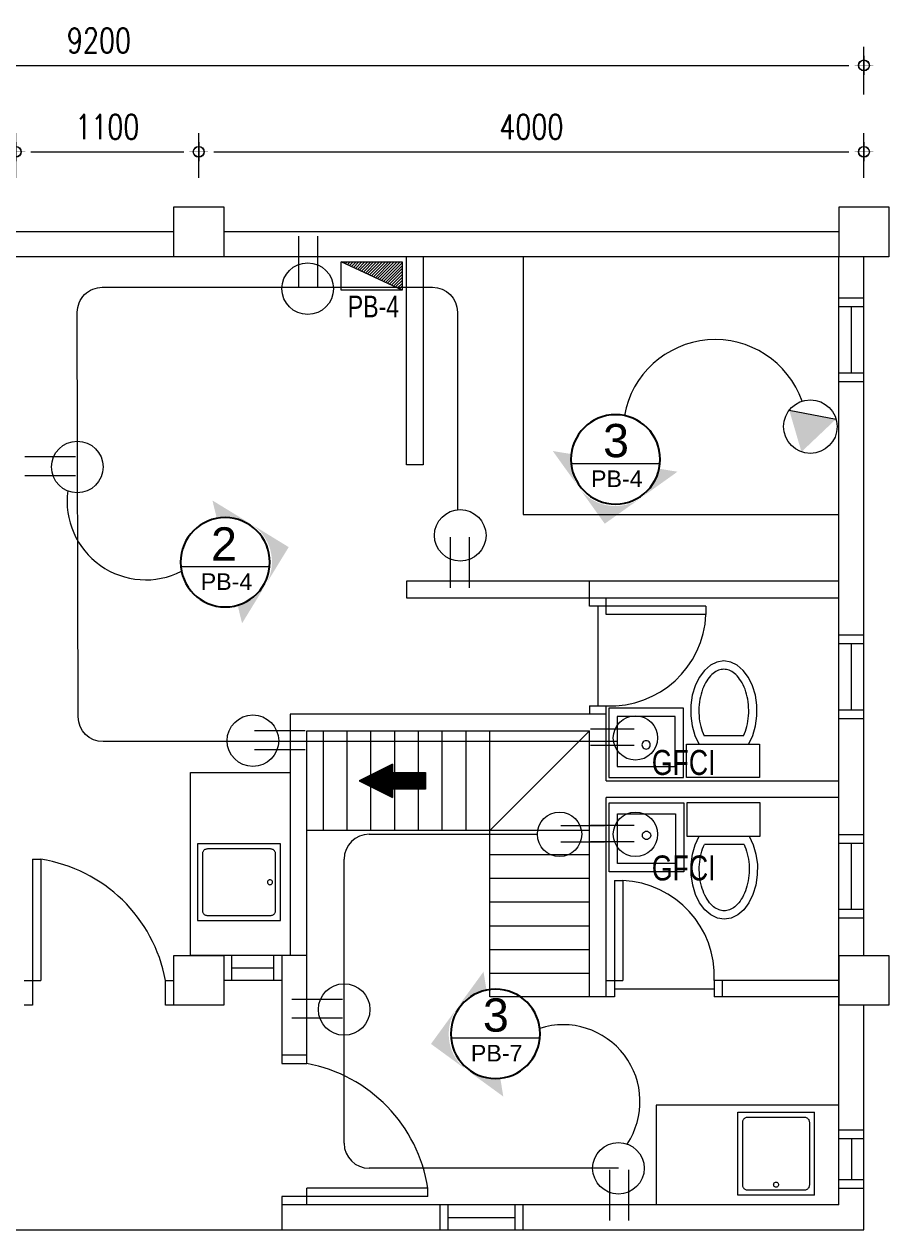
# Model space of a CAD drawing. Header units: millimetres. Extents: x 1634676 to 2610633, y -385676 to -37463.
# Drawn here: x 2144519 to 2149719, y -126575 to -119327 of the extents above; entities that cross this region are included whole.
import ezdxf

# ---------------------------------------------------------------- set-up
doc = ezdxf.new("R2010")
doc.units = ezdxf.units.MM
doc.header["$MEASUREMENT"] = 0
doc.linetypes.add('HIDDEN2', pattern=[0.1875, 0.125, -0.0625])
doc.layers.get('0').update_dxf_attribs({"lineweight": 15})
doc.layers.get('Defpoints').update_dxf_attribs({"color": 250})
for name, color, linetype, lineweight in [('.1', 1, 'Continuous', 9), ('.15', 7, 'Continuous', 15), ('.2', 2, 'Continuous', 20), ('ST-ANNOT_A', 74, 'Continuous', 20), ('ST-DIM_E', 250, 'Continuous', 13), ('ST-HATCH_E', 250, 'Continuous', 9)]:
    doc.layers.add(name, color=color, linetype=linetype, lineweight=lineweight)
for name, color, linetype in [('PDF4_Text', 7, 'Continuous'), ('TXT', 4, 'Continuous'), ('WI', 6, 'Continuous')]:
    doc.layers.add(name, color=color, linetype=linetype)
doc.styles.add('PDF Arial', font='arial.ttf')
doc.styles.add('ST_TEXT', font='romans.shx', dxfattribs={"width": 0.75})
doc.styles.add('TXT-2', font='GOTHIC.TTF', dxfattribs={"height": 2.5})
doc.dimstyles.new('ST_D75', dxfattribs={"dimscale": 75, "dimtxt": 2, "dimasz": 1.2, "dimexe": 1.5, "dimexo": 1, "dimgap": 1, "dimtad": 1, "dimdec": 0, "dimzin": 1, "dimdsep": 46, "dimtxsty": 'ST_TEXT', "dimblk": 'OpenIndicator', "dimcen": 1, "dimclrd": 256, "dimclre": 256, "dimclrt": 7, "dimadec": 0, "dimazin": 0, "dimtfac": 1, "dimtdec": 0, "dimtix": 1, "dimtmove": 2, "dimatfit": 3, "dimldrblk": 'OPEN90', "dimfxl": 0.075, "dimlwd": -1, "dimlwe": -1, "dimarcsym": 0})

# ---------------------------------------------------------------- blocks, each defined once
blk = doc.blocks.new('5675675757')
for points in [[(2045776.7, -47336.5), (2045776.7, -47036.5), (2045476.7, -47036.5), (2045476.7, -47336.5)], [(2049776.7, -47336.5), (2049776.7, -47036.5), (2049476.7, -47036.5), (2049476.7, -47336.5)], [(2053776.7, -47336.5), (2053776.7, -47036.5), (2053476.7, -47036.5), (2053476.7, -47336.5)], [(2045776.7, -51836.5), (2045776.7, -51536.5), (2045476.7, -51536.5), (2045476.7, -51836.5)], [(2049776.7, -51836.5), (2049776.7, -51536.5), (2049476.7, -51536.5), (2049476.7, -51836.5)], [(2053776.7, -51836.5), (2053776.7, -51536.5), (2053476.7, -51536.5), (2053476.7, -51836.5)]]:
    blk.add_wipeout(points).dxf.layer = 'ST-HATCH_E'
at = {"layer": '.15', "color": 6}
for points in [[(2045476.7, -47336.5), (2045476.7, -47036.5), (2045776.7, -47036.5), (2045776.7, -47336.5)], [(2049476.7, -47336.5), (2049476.7, -47036.5), (2049776.7, -47036.5), (2049776.7, -47336.5)], [(2053476.7, -47336.5), (2053476.7, -47036.5), (2053776.7, -47036.5), (2053776.7, -47336.5)], [(2045476.7, -51836.5), (2045476.7, -51536.5), (2045776.7, -51536.5), (2045776.7, -51836.5)], [(2049476.7, -51836.5), (2049476.7, -51536.5), (2049776.7, -51536.5), (2049776.7, -51836.5)], [(2053476.7, -51836.5), (2053476.7, -51536.5), (2053776.7, -51536.5), (2053776.7, -51836.5)]]:
    blk.add_lwpolyline(points, close=True, dxfattribs=at)
blk = doc.blocks.new('A$C3C7E2ECF')
at = {"layer": 'WI'}
h = blk.add_hatch(color=31, dxfattribs=at)
h.paths.add_polyline_path([(0.738, 0.949), (0.373, 0.791, -0.205533), (0.691, 0.788, -0.186332), (0.897, 0.584)])
h.paths.add_polyline_path([(0.365, 0.787), (0, 0.629), (0.155, 0.567, -0.195915)])
h.paths.add_polyline_path([(0.9, 0.575, -0.195915), (0.903, 0.272), (1.058, 0.21)])
at = {"layer": 'WI', "color": 31}
blk.add_circle((0.523, 0.402), 0.402, dxfattribs=at)
blk = doc.blocks.new('OpenIndicator')
at = {"layer": 'ST-DIM_E'}
h = blk.add_hatch(color=255, dxfattribs=at)
h.paths.add_polyline_path([(0.35, 0), (0.365, 0, 0.414214), (0, 0.365), (0, 0.35, -0.414214)])
h.paths.add_polyline_path([(0, 0.35), (0, 0.365, 0.414214), (-0.365, 0), (-0.35, 0, -0.414214)])
h.paths.add_polyline_path([(0, -0.35), (0, -0.365, 0.414214), (0.365, 0), (0.35, 0, -0.414214)])
h.paths.add_polyline_path([(-0.35, 0), (-0.365, 0, 0.414214), (0, -0.365), (0, -0.35, -0.414214)])
at = {"layer": 'ST-DIM_E', "color": 255}
blk.add_line((0, 0.634), (0, -0.634), dxfattribs=at)
at = {"layer": 'ST-DIM_E', "color": 255, "const_width": 0.01}
blk.add_lwpolyline([(-0.63, 0), (0.63, 0)], dxfattribs=at)
at = {"layer": 'ST-DIM_E', "color": 255}
for radius in [0.365, 0.35]:
    blk.add_circle((0, 0), radius, dxfattribs=at)
blk = doc.blocks.new('*D1793')
at = {"layer": 'Defpoints', "color": 0, "linetype": 'Continuous', "ltscale": 3, "transparency": 16777216}
for p in [(2149569.2, -119575.3), (2140369.2, -119825.3), (2149569.2, -119825.3)]:
    blk.add_point(p, dxfattribs=at)
at = {"layer": 'ST-DIM_E', "ltscale": 3, "transparency": 16777216}
for p, q in [((2140369.2, -119750.3), (2140369.2, -119462.8)), ((2149569.2, -119750.3), (2149569.2, -119462.8)), ((2140459.2, -119575.3), (2149479.2, -119575.3))]:
    blk.add_line(p, q, dxfattribs=at)
at = {"layer": 'ST-DIM_E', "linetype": 'Continuous', "ltscale": 3, "transparency": 16777216, "xscale": 90, "yscale": 90, "zscale": 90, "rotation": 180}
blk.add_blockref('OpenIndicator', (2140369.2, -119575.3), dxfattribs=at)
at = {"layer": 'ST-DIM_E', "linetype": 'Continuous', "ltscale": 3, "transparency": 16777216, "xscale": 90, "yscale": 90, "zscale": 90}
blk.add_blockref('OpenIndicator', (2149569.2, -119575.3), dxfattribs=at)
at = {"layer": 'ST-DIM_E', "color": 7, "linetype": 'Continuous', "ltscale": 3, "transparency": 16777216, "insert": (2144969.2, -119425.3), "char_height": 150, "attachment_point": 5, "style": 'ST_TEXT'}
blk.add_mtext('9200', dxfattribs=at)
blk = doc.blocks.new('_Open90')
at = {"color": 0, "linetype": 'ByBlock', "lineweight": -2}
for p, q in [((0, 0), (-1, 0)), ((-0.5, 0.5), (0, 0)), ((0, 0), (-0.5, -0.5))]:
    blk.add_line(p, q, dxfattribs=at)
blk = doc.blocks.new('*D1799')
at = {"layer": 'Defpoints', "color": 0, "linetype": 'Continuous', "ltscale": 3, "transparency": 16777216}
for p in [(2149569.2, -120094.5), (2145569.2, -120325.3), (2149569.2, -120325.3)]:
    blk.add_point(p, dxfattribs=at)
at = {"layer": 'ST-DIM_E', "ltscale": 3, "transparency": 16777216}
for p, q in [((2145569.2, -120250.3), (2145569.2, -119982)), ((2149569.2, -120250.3), (2149569.2, -119982)), ((2145659.2, -120094.5), (2149479.2, -120094.5))]:
    blk.add_line(p, q, dxfattribs=at)
at = {"layer": 'ST-DIM_E', "linetype": 'Continuous', "ltscale": 3, "transparency": 16777216, "xscale": 90, "yscale": 90, "zscale": 90, "rotation": 180}
blk.add_blockref('OpenIndicator', (2145569.2, -120094.5), dxfattribs=at)
at = {"layer": 'ST-DIM_E', "linetype": 'Continuous', "ltscale": 3, "transparency": 16777216, "xscale": 90, "yscale": 90, "zscale": 90}
blk.add_blockref('OpenIndicator', (2149569.2, -120094.5), dxfattribs=at)
at = {"layer": 'ST-DIM_E', "color": 7, "linetype": 'Continuous', "ltscale": 3, "transparency": 16777216, "insert": (2147569.2, -119944.5), "char_height": 150, "attachment_point": 5, "style": 'ST_TEXT'}
blk.add_mtext('4000', dxfattribs=at)
blk = doc.blocks.new('*D1802')
at = {"layer": 'Defpoints', "color": 0, "linetype": 'Continuous', "ltscale": 3, "transparency": 16777216}
for p in [(2144469.2, -120094.5), (2141569.2, -120325.3), (2144469.2, -120325.3)]:
    blk.add_point(p, dxfattribs=at)
at = {"layer": 'ST-DIM_E', "ltscale": 3, "transparency": 16777216}
for p, q in [((2141569.2, -120250.3), (2141569.2, -119982)), ((2144469.2, -120250.3), (2144469.2, -119982)), ((2141659.2, -120094.5), (2144379.2, -120094.5))]:
    blk.add_line(p, q, dxfattribs=at)
at = {"layer": 'ST-DIM_E', "linetype": 'Continuous', "ltscale": 3, "transparency": 16777216, "xscale": 90, "yscale": 90, "zscale": 90, "rotation": 180}
blk.add_blockref('OpenIndicator', (2141569.2, -120094.5), dxfattribs=at)
at = {"layer": 'ST-DIM_E', "linetype": 'Continuous', "ltscale": 3, "transparency": 16777216, "xscale": 90, "yscale": 90, "zscale": 90}
blk.add_blockref('OpenIndicator', (2144469.2, -120094.5), dxfattribs=at)
at = {"layer": 'ST-DIM_E', "color": 7, "linetype": 'Continuous', "ltscale": 3, "transparency": 16777216, "insert": (2143019.2, -119944.5), "char_height": 150, "attachment_point": 5, "style": 'ST_TEXT'}
blk.add_mtext('2900', dxfattribs=at)
blk = doc.blocks.new('*D1803')
at = {"layer": 'Defpoints', "color": 0, "linetype": 'Continuous', "ltscale": 3, "transparency": 16777216}
for p in [(2145569.2, -120094.5), (2144469.2, -120325.3), (2145569.2, -120325.3)]:
    blk.add_point(p, dxfattribs=at)
at = {"layer": 'ST-DIM_E', "ltscale": 3, "transparency": 16777216}
for p, q in [((2144469.2, -120250.3), (2144469.2, -119982)), ((2145569.2, -120250.3), (2145569.2, -119982)), ((2144559.2, -120094.5), (2145479.2, -120094.5))]:
    blk.add_line(p, q, dxfattribs=at)
at = {"layer": 'ST-DIM_E', "linetype": 'Continuous', "ltscale": 3, "transparency": 16777216, "xscale": 90, "yscale": 90, "zscale": 90, "rotation": 180}
blk.add_blockref('OpenIndicator', (2144469.2, -120094.5), dxfattribs=at)
at = {"layer": 'ST-DIM_E', "linetype": 'Continuous', "ltscale": 3, "transparency": 16777216, "xscale": 90, "yscale": 90, "zscale": 90}
blk.add_blockref('OpenIndicator', (2145569.2, -120094.5), dxfattribs=at)
at = {"layer": 'ST-DIM_E', "color": 7, "linetype": 'Continuous', "ltscale": 3, "transparency": 16777216, "insert": (2145019.2, -119944.5), "char_height": 150, "attachment_point": 5, "style": 'ST_TEXT'}
blk.add_mtext('1100', dxfattribs=at)

msp = doc.modelspace()

# ---------------------------------------------------------------- linework, layer by layer
at = {"layer": '.1'}
for p, q in [((2149569.182, -120575.328), (2140369.182, -120575.328)), ((2149569.182, -126575.328), (2149569.182, -120575.328)), ((2149419.182, -120725.328), (2140519.182, -120725.328)), ((2146819.182, -121975.328), (2146819.182, -120725.328)), ((2146919.182, -120725.328), (2146919.182, -121975.328)), ((2147519.182, -120725.328), (2147519.182, -122275.328)), ((2149419.182, -126425.328), (2149419.182, -120725.328)), ((2146919.182, -121975.328), (2146819.182, -121975.328)), ((2147519.182, -122275.328), (2149419.182, -122275.328)), ((2149419.182, -122675.328), (2146819.182, -122675.328)), ((2146819.182, -122675.328), (2146819.182, -122775.328)), ((2147919.182, -122825.328), (2147919.182, -122675.328)), ((2146819.182, -122775.328), (2149419.182, -122775.328)), ((2148019.182, -122875.328), (2148019.182, -122775.328)), ((2148619.182, -122825.328), (2147919.182, -122825.328)), ((2147969.182, -122825.328), (2147969.182, -123425.328)), ((2148619.182, -122825.328), (2148619.182, -122875.328)), ((2148619.182, -122875.328), (2148019.182, -122875.328)), ((2148609.477, -123212.165), (2148578.456, -123253.762)), ((2148645.564, -123181.095), (2148609.477, -123212.165)), ((2148685.156, -123161.899), (2148645.564, -123181.095)), ((2148678.936, -123219.174), (2148670.789, -123224.406)), ((2148687.047, -123214.839), (2148678.936, -123219.174)), ((2148726.539, -123155.407), (2148685.156, -123161.899)), ((2148695.093, -123211.368), (2148687.047, -123214.839)), ((2148703.056, -123208.723), (2148695.093, -123211.368)), ((2148710.939, -123206.868), (2148703.056, -123208.723)), ((2148718.757, -123205.77), (2148710.939, -123206.868)), ((2148726.539, -123205.406), (2148718.757, -123205.77)), ((2148767.923, -123161.899), (2148726.539, -123155.407)), ((2148734.322, -123205.77), (2148726.539, -123205.406)), ((2148742.14, -123206.868), (2148734.322, -123205.77)), ((2148750.022, -123208.723), (2148742.14, -123206.868)), ((2148757.986, -123211.368), (2148750.022, -123208.723)), ((2148766.031, -123214.839), (2148757.986, -123211.368)), ((2148774.143, -123219.174), (2148766.031, -123214.839)), ((2148807.515, -123181.095), (2148767.923, -123161.899)), ((2148782.289, -123224.406), (2148774.143, -123219.174)), ((2148843.602, -123212.165), (2148807.515, -123181.095)), ((2148874.623, -123253.762), (2148843.602, -123212.165)), ((2148578.456, -123253.762), (2148553.845, -123304.087)), ((2148617.157, -123286.642), (2148610.674, -123298.949)), ((2148624.047, -123275.115), (2148617.157, -123286.642)), ((2148631.291, -123264.416), (2148624.047, -123275.115)), ((2148638.833, -123254.584), (2148631.291, -123264.416)), ((2148646.614, -123245.65), (2148638.833, -123254.584)), ((2148654.573, -123237.638), (2148646.614, -123245.65)), ((2148662.651, -123230.556), (2148654.573, -123237.638)), ((2148670.789, -123224.406), (2148662.651, -123230.556)), ((2148790.428, -123230.556), (2148782.289, -123224.406)), ((2148798.505, -123237.637), (2148790.428, -123230.556)), ((2148806.465, -123245.651), (2148798.505, -123237.637)), ((2148814.246, -123254.584), (2148806.465, -123245.651)), ((2148821.788, -123264.416), (2148814.246, -123254.584)), ((2148829.032, -123275.116), (2148821.788, -123264.416)), ((2148835.922, -123286.642), (2148829.032, -123275.116)), ((2148842.405, -123298.949), (2148835.922, -123286.642)), ((2148899.234, -123304.087), (2148874.623, -123253.762)), ((2148536.709, -123360.962), (2148527.789, -123421.925)), ((2148553.845, -123304.087), (2148536.709, -123360.962)), ((2148589.704, -123354.841), (2148585.887, -123370.159)), ((2148594.124, -123339.993), (2148589.704, -123354.841)), ((2148599.116, -123325.685), (2148594.124, -123339.993)), ((2148604.645, -123311.982), (2148599.116, -123325.685)), ((2148610.674, -123298.949), (2148604.645, -123311.982)), ((2148848.433, -123311.982), (2148842.405, -123298.949)), ((2148853.963, -123325.685), (2148848.433, -123311.982)), ((2148858.955, -123339.993), (2148853.963, -123325.685)), ((2148863.375, -123354.841), (2148858.955, -123339.993)), ((2148867.192, -123370.159), (2148863.375, -123354.841)), ((2148916.37, -123360.962), (2148899.234, -123304.087)), ((2148925.29, -123421.925), (2148916.37, -123360.962)), ((2147919.182, -123425.328), (2147919.182, -123475.328)), ((2147919.182, -123425.328), (2148019.182, -123425.328)), ((2148019.182, -123875.328), (2148019.182, -123425.328)), ((2148034.285, -123439.456), (2148034.285, -123855.407)), ((2148484.285, -123439.456), (2148034.285, -123439.456)), ((2148484.285, -123855.407), (2148484.285, -123439.456)), ((2148527.789, -123421.925), (2148527.472, -123484.337)), ((2148577.077, -123434.678), (2148576.561, -123451.242)), ((2148578.278, -123418.212), (2148577.077, -123434.678)), ((2148580.155, -123401.919), (2148578.278, -123418.212)), ((2148582.697, -123385.877), (2148580.155, -123401.919)), ((2148585.887, -123370.159), (2148582.697, -123385.877)), ((2148870.382, -123385.876), (2148867.192, -123370.159)), ((2148872.924, -123401.919), (2148870.382, -123385.876)), ((2148874.801, -123418.212), (2148872.924, -123401.919)), ((2148876.001, -123434.678), (2148874.801, -123418.212)), ((2148876.517, -123451.242), (2148876.001, -123434.678)), ((2148925.607, -123484.337), (2148925.29, -123421.925)), ((2148019.182, -123475.328), (2146119.182, -123475.328)), ((2146119.182, -123475.328), (2146119.182, -124925.328)), ((2148084.285, -123489.456), (2148084.285, -123789.456)), ((2148434.285, -123489.456), (2148084.285, -123489.456)), ((2148434.285, -123789.456), (2148434.285, -123489.456)), ((2148527.472, -123484.337), (2148535.77, -123545.496)), ((2148576.561, -123451.242), (2148576.732, -123467.825)), ((2148576.732, -123467.825), (2148577.59, -123484.349)), ((2148577.59, -123484.349), (2148579.128, -123500.739)), ((2148579.128, -123500.739), (2148581.338, -123516.917)), ((2148871.74, -123516.916), (2148873.95, -123500.739)), ((2148873.95, -123500.739), (2148875.489, -123484.349)), ((2148875.489, -123484.349), (2148876.347, -123467.824)), ((2148876.347, -123467.824), (2148876.517, -123451.242)), ((2148917.308, -123545.496), (2148925.607, -123484.337)), ((2147919.182, -125175.328), (2147919.182, -123575.328)), ((2148535.77, -123545.496), (2148552.326, -123602.757)), ((2148581.338, -123516.917), (2148584.205, -123532.806)), ((2148584.205, -123532.806), (2148587.71, -123548.334)), ((2148587.71, -123548.334), (2148591.831, -123563.427)), ((2148591.831, -123563.427), (2148596.54, -123578.015)), ((2148596.54, -123578.015), (2148601.804, -123592.03)), ((2148851.275, -123592.029), (2148856.539, -123578.015)), ((2148856.539, -123578.015), (2148861.248, -123563.427)), ((2148861.248, -123563.427), (2148865.369, -123548.334)), ((2148865.369, -123548.334), (2148868.874, -123532.806)), ((2148868.874, -123532.806), (2148871.74, -123516.916)), ((2148900.752, -123602.757), (2148917.308, -123545.496)), ((2148235.137, -123653.084), (2148234.285, -123659.555)), ((2148237.635, -123647.055), (2148235.137, -123653.084)), ((2148241.608, -123641.877), (2148237.635, -123647.055)), ((2148246.785, -123637.904), (2148241.608, -123641.877)), ((2148252.815, -123635.407), (2148246.785, -123637.904)), ((2148259.285, -123634.555), (2148252.815, -123635.407)), ((2148265.756, -123635.407), (2148259.285, -123634.555)), ((2148271.785, -123637.904), (2148265.756, -123635.407)), ((2148276.963, -123641.877), (2148271.785, -123637.904)), ((2148280.936, -123647.055), (2148276.963, -123641.877)), ((2148283.434, -123653.084), (2148280.936, -123647.055)), ((2148284.285, -123659.555), (2148283.434, -123653.084)), ((2148502.1, -123655.407), (2148942.1, -123655.407)), ((2148502.1, -123855.407), (2148502.1, -123655.407)), ((2148552.326, -123602.757), (2148576.423, -123653.639)), ((2148601.804, -123592.03), (2148607.587, -123605.407)), ((2148845.492, -123605.407), (2148607.587, -123605.407)), ((2148845.492, -123605.407), (2148851.275, -123592.029)), ((2148876.656, -123653.639), (2148900.752, -123602.757)), ((2148942.1, -123655.407), (2148942.1, -123855.407)), ((2148234.285, -123659.555), (2148235.137, -123666.025)), ((2148235.137, -123666.025), (2148237.635, -123672.055)), ((2148237.635, -123672.055), (2148241.608, -123677.232)), ((2148241.608, -123677.232), (2148246.785, -123681.205)), ((2148246.785, -123681.205), (2148252.815, -123683.703)), ((2148252.815, -123683.703), (2148259.285, -123684.555)), ((2148259.285, -123684.555), (2148265.756, -123683.703)), ((2148265.756, -123683.703), (2148271.785, -123681.205)), ((2148271.785, -123681.205), (2148276.963, -123677.232)), ((2148276.963, -123677.232), (2148280.936, -123672.055)), ((2148280.936, -123672.055), (2148283.434, -123666.025)), ((2148283.434, -123666.025), (2148284.285, -123659.555)), ((2148084.285, -123789.456), (2148434.285, -123789.456)), ((2145519.182, -123825.328), (2146119.182, -123825.328)), ((2145519.182, -124925.328), (2145519.182, -123825.328)), ((2148019.182, -123875.328), (2149419.182, -123875.328)), ((2148034.285, -123855.407), (2148484.285, -123855.407)), ((2148942.1, -123855.407), (2148502.1, -123855.407)), ((2149419.182, -123975.328), (2148019.182, -123975.328)), ((2148019.182, -125175.328), (2148019.182, -123975.328)), ((2148036.859, -124423.601), (2148036.859, -124007.651)), ((2148036.859, -124007.651), (2148486.859, -124007.651)), ((2148486.859, -124007.651), (2148486.859, -124423.601)), ((2148944.674, -124007.651), (2148504.674, -124007.651)), ((2148504.674, -124007.651), (2148504.674, -124207.651)), ((2148944.674, -124207.651), (2148944.674, -124007.651)), ((2148086.859, -124373.601), (2148086.859, -124073.601)), ((2148086.859, -124073.601), (2148436.859, -124073.601)), ((2148436.859, -124073.601), (2148436.859, -124373.601)), ((2148236.859, -124203.503), (2148237.711, -124197.032)), ((2148237.711, -124209.973), (2148236.859, -124203.503)), ((2148237.711, -124197.032), (2148240.209, -124191.003)), ((2148240.209, -124216.003), (2148237.711, -124209.973)), ((2148240.209, -124191.003), (2148244.182, -124185.825)), ((2148244.182, -124221.18), (2148240.209, -124216.003)), ((2148244.182, -124185.825), (2148249.359, -124181.852)), ((2148249.359, -124225.153), (2148244.182, -124221.18)), ((2148249.359, -124181.852), (2148255.389, -124179.354)), ((2148255.389, -124227.651), (2148249.359, -124225.153)), ((2148255.389, -124179.354), (2148261.859, -124178.503)), ((2148261.859, -124228.503), (2148255.389, -124227.651)), ((2148261.859, -124178.503), (2148268.33, -124179.354)), ((2148268.33, -124227.651), (2148261.859, -124228.503)), ((2148268.33, -124179.354), (2148274.359, -124181.852)), ((2148274.359, -124225.153), (2148268.33, -124227.651)), ((2148274.359, -124181.852), (2148279.537, -124185.825)), ((2148279.537, -124221.18), (2148274.359, -124225.153)), ((2148279.537, -124185.825), (2148283.51, -124191.003)), ((2148283.51, -124216.003), (2148279.537, -124221.18)), ((2148283.51, -124191.003), (2148286.008, -124197.032)), ((2148286.008, -124209.973), (2148283.51, -124216.003)), ((2148286.008, -124197.032), (2148286.859, -124203.503)), ((2148286.859, -124203.503), (2148286.008, -124209.973)), ((2148504.674, -124207.651), (2148944.674, -124207.651)), ((2148554.9, -124260.301), (2148578.997, -124209.418)), ((2148879.23, -124209.418), (2148903.326, -124260.301)), ((2145561.078, -124255.413), (2145561.078, -124715.413)), ((2146061.078, -124255.413), (2145561.078, -124255.413)), ((2145592.1, -124307.649), (2145591.335, -124311.497)), ((2145593.362, -124303.933), (2145592.1, -124307.649)), ((2145595.097, -124300.413), (2145593.362, -124303.933)), ((2145597.277, -124297.15), (2145595.097, -124300.413)), ((2145599.865, -124294.2), (2145597.277, -124297.15)), ((2145602.815, -124291.613), (2145599.865, -124294.2)), ((2145606.078, -124289.432), (2145602.815, -124291.613)), ((2145609.597, -124287.697), (2145606.078, -124289.432)), ((2145613.313, -124286.435), (2145609.597, -124287.697)), ((2145617.162, -124285.67), (2145613.313, -124286.435)), ((2145621.078, -124285.413), (2145617.162, -124285.67)), ((2146001.078, -124285.413), (2145621.078, -124285.413)), ((2146004.994, -124285.67), (2146001.078, -124285.413)), ((2146008.842, -124286.435), (2146004.994, -124285.67)), ((2146012.558, -124287.697), (2146008.842, -124286.435)), ((2146016.078, -124289.432), (2146012.558, -124287.697)), ((2146019.341, -124291.613), (2146016.078, -124289.432)), ((2146022.291, -124294.2), (2146019.341, -124291.613)), ((2146024.878, -124297.15), (2146022.291, -124294.2)), ((2146027.059, -124300.413), (2146024.878, -124297.15)), ((2146028.794, -124303.933), (2146027.059, -124300.413)), ((2146030.056, -124307.649), (2146028.794, -124303.933)), ((2146030.821, -124311.497), (2146030.056, -124307.649)), ((2146061.078, -124715.413), (2146061.078, -124255.413)), ((2148538.344, -124317.561), (2148554.9, -124260.301)), ((2148590.284, -124314.723), (2148594.405, -124299.63)), ((2148594.405, -124299.63), (2148599.114, -124285.042)), ((2148599.114, -124285.042), (2148604.378, -124271.028)), ((2148604.378, -124271.028), (2148610.161, -124257.651)), ((2148848.066, -124257.651), (2148610.161, -124257.651)), ((2148848.066, -124257.651), (2148853.849, -124271.028)), ((2148853.849, -124271.028), (2148859.113, -124285.042)), ((2148859.113, -124285.042), (2148863.822, -124299.63)), ((2148863.822, -124299.63), (2148867.943, -124314.723)), ((2148903.326, -124260.301), (2148919.882, -124317.561)), ((2145591.335, -124311.497), (2145591.078, -124315.413)), ((2145591.078, -124315.413), (2145591.078, -124655.413)), ((2146031.078, -124315.413), (2146030.821, -124311.497)), ((2146031.078, -124655.413), (2146031.078, -124315.413)), ((2148436.859, -124373.601), (2148086.859, -124373.601)), ((2148530.046, -124378.721), (2148538.344, -124317.561)), ((2148530.363, -124441.132), (2148530.046, -124378.721)), ((2148579.306, -124395.233), (2148580.164, -124378.708)), ((2148580.164, -124378.708), (2148581.702, -124362.318)), ((2148581.702, -124362.318), (2148583.912, -124346.141)), ((2148583.912, -124346.141), (2148586.779, -124330.251)), ((2148586.779, -124330.251), (2148590.284, -124314.723)), ((2148867.943, -124314.723), (2148871.448, -124330.251)), ((2148871.448, -124330.251), (2148874.314, -124346.141)), ((2148874.314, -124346.141), (2148876.524, -124362.318)), ((2148876.524, -124362.318), (2148878.063, -124378.708)), ((2148878.063, -124378.708), (2148878.921, -124395.233)), ((2148919.882, -124317.561), (2148928.181, -124378.721)), ((2148928.181, -124378.721), (2148927.864, -124441.132)), ((2148486.859, -124423.601), (2148036.859, -124423.601)), ((2148539.283, -124502.095), (2148530.363, -124441.132)), ((2148579.135, -124411.816), (2148579.306, -124395.233)), ((2148579.651, -124428.379), (2148579.135, -124411.816)), ((2148580.852, -124444.846), (2148579.651, -124428.379)), ((2148582.729, -124461.138), (2148580.852, -124444.846)), ((2148877.375, -124444.846), (2148875.498, -124461.138)), ((2148878.575, -124428.379), (2148877.375, -124444.846)), ((2148879.091, -124411.816), (2148878.575, -124428.379)), ((2148878.921, -124395.233), (2148879.091, -124411.816)), ((2148927.864, -124441.132), (2148918.944, -124502.095)), ((2145983.028, -124481.531), (2145982.517, -124485.413)), ((2145982.517, -124485.413), (2145983.028, -124489.295)), ((2145984.526, -124477.913), (2145983.028, -124481.531)), ((2145983.028, -124489.295), (2145984.526, -124492.913)), ((2145986.91, -124474.807), (2145984.526, -124477.913)), ((2145984.526, -124492.913), (2145986.91, -124496.02)), ((2145990.017, -124472.423), (2145986.91, -124474.807)), ((2145986.91, -124496.02), (2145990.017, -124498.404)), ((2145993.634, -124470.924), (2145990.017, -124472.423)), ((2145990.017, -124498.404), (2145993.634, -124499.902)), ((2145997.517, -124470.413), (2145993.634, -124470.924)), ((2145993.634, -124499.902), (2145997.517, -124500.413)), ((2146001.399, -124470.924), (2145997.517, -124470.413)), ((2145997.517, -124500.413), (2146001.399, -124499.902)), ((2146005.017, -124472.423), (2146001.399, -124470.924)), ((2146001.399, -124499.902), (2146005.017, -124498.404)), ((2146008.123, -124474.807), (2146005.017, -124472.423)), ((2146005.017, -124498.404), (2146008.123, -124496.02)), ((2146010.507, -124477.913), (2146008.123, -124474.807)), ((2146008.123, -124496.02), (2146010.507, -124492.913)), ((2146012.006, -124481.531), (2146010.507, -124477.913)), ((2146010.507, -124492.913), (2146012.006, -124489.295)), ((2146012.517, -124485.413), (2146012.006, -124481.531)), ((2146012.006, -124489.295), (2146012.517, -124485.413)), ((2148069.182, -124475.328), (2148069.182, -125175.328)), ((2148069.182, -124475.328), (2148119.182, -124475.328)), ((2148119.182, -124475.328), (2148119.182, -125075.328)), ((2148556.419, -124558.97), (2148539.283, -124502.095)), ((2148585.271, -124477.181), (2148582.729, -124461.138)), ((2148588.461, -124492.898), (2148585.271, -124477.181)), ((2148592.278, -124508.216), (2148588.461, -124492.898)), ((2148596.698, -124523.064), (2148592.278, -124508.216)), ((2148601.69, -124537.373), (2148596.698, -124523.064)), ((2148861.529, -124523.064), (2148856.537, -124537.373)), ((2148865.949, -124508.217), (2148861.529, -124523.064)), ((2148869.766, -124492.898), (2148865.949, -124508.217)), ((2148872.956, -124477.181), (2148869.766, -124492.898)), ((2148875.498, -124461.138), (2148872.956, -124477.181)), ((2148918.944, -124502.095), (2148901.808, -124558.97)), ((2148581.03, -124609.295), (2148556.419, -124558.97)), ((2148607.219, -124551.075), (2148601.69, -124537.373)), ((2148613.248, -124564.109), (2148607.219, -124551.075)), ((2148619.731, -124576.416), (2148613.248, -124564.109)), ((2148626.621, -124587.942), (2148619.731, -124576.416)), ((2148633.865, -124598.641), (2148626.621, -124587.942)), ((2148641.407, -124608.473), (2148633.865, -124598.641)), ((2148824.362, -124598.641), (2148816.82, -124608.473)), ((2148831.606, -124587.942), (2148824.362, -124598.641)), ((2148838.496, -124576.416), (2148831.606, -124587.942)), ((2148844.979, -124564.108), (2148838.496, -124576.416)), ((2148851.007, -124551.075), (2148844.979, -124564.108)), ((2148856.537, -124537.373), (2148851.007, -124551.075)), ((2148901.808, -124558.97), (2148877.197, -124609.295)), ((2145591.078, -124655.413), (2145591.335, -124659.329)), ((2145591.335, -124659.329), (2145592.1, -124663.178)), ((2145592.1, -124663.178), (2145593.362, -124666.894)), ((2145593.362, -124666.894), (2145595.097, -124670.413)), ((2145595.097, -124670.413), (2145597.277, -124673.676)), ((2146024.878, -124673.676), (2146027.059, -124670.413)), ((2146027.059, -124670.413), (2146028.794, -124666.894)), ((2146028.794, -124666.894), (2146030.056, -124663.178)), ((2146030.056, -124663.178), (2146030.821, -124659.329)), ((2146030.821, -124659.329), (2146031.078, -124655.413)), ((2148612.051, -124650.893), (2148581.03, -124609.295)), ((2148648.138, -124681.962), (2148612.051, -124650.893)), ((2148649.188, -124617.407), (2148641.407, -124608.473)), ((2148657.147, -124625.42), (2148649.188, -124617.407)), ((2148665.225, -124632.501), (2148657.147, -124625.42)), ((2148673.363, -124638.652), (2148665.225, -124632.501)), ((2148681.51, -124643.883), (2148673.363, -124638.652)), ((2148689.621, -124648.218), (2148681.51, -124643.883)), ((2148697.667, -124651.69), (2148689.621, -124648.218)), ((2148705.63, -124654.334), (2148697.667, -124651.69)), ((2148713.513, -124656.189), (2148705.63, -124654.334)), ((2148721.331, -124657.288), (2148713.513, -124656.189)), ((2148729.113, -124657.651), (2148721.331, -124657.288)), ((2148736.896, -124657.288), (2148729.113, -124657.651)), ((2148744.714, -124656.189), (2148736.896, -124657.288)), ((2148752.596, -124654.334), (2148744.714, -124656.189)), ((2148760.56, -124651.69), (2148752.596, -124654.334)), ((2148768.605, -124648.219), (2148760.56, -124651.69)), ((2148776.717, -124643.883), (2148768.605, -124648.219)), ((2148784.863, -124638.652), (2148776.717, -124643.883)), ((2148793.002, -124632.501), (2148784.863, -124638.652)), ((2148801.079, -124625.42), (2148793.002, -124632.501)), ((2148809.039, -124617.407), (2148801.079, -124625.42)), ((2148816.82, -124608.473), (2148809.039, -124617.407)), ((2148846.176, -124650.893), (2148810.089, -124681.962)), ((2148877.197, -124609.295), (2148846.176, -124650.893)), ((2145561.078, -124715.15), (2146061.078, -124715.15)), ((2145597.277, -124673.676), (2145599.865, -124676.626)), ((2145599.865, -124676.626), (2145602.815, -124679.214)), ((2145602.815, -124679.214), (2145606.078, -124681.394)), ((2145606.078, -124681.394), (2145609.597, -124683.13)), ((2145609.597, -124683.13), (2145613.313, -124684.391)), ((2145613.313, -124684.391), (2145617.162, -124685.156)), ((2145617.162, -124685.156), (2145621.078, -124685.413)), ((2145621.078, -124685.413), (2146001.078, -124685.413)), ((2146001.078, -124685.413), (2146004.994, -124685.156)), ((2146004.994, -124685.156), (2146008.842, -124684.391)), ((2146008.842, -124684.391), (2146012.558, -124683.13)), ((2146012.558, -124683.13), (2146016.078, -124681.394)), ((2146016.078, -124681.394), (2146019.341, -124679.214)), ((2146019.341, -124679.214), (2146022.291, -124676.626)), ((2146022.291, -124676.626), (2146024.878, -124673.676)), ((2148687.73, -124701.158), (2148648.138, -124681.962)), ((2148729.113, -124707.651), (2148687.73, -124701.158)), ((2148770.497, -124701.158), (2148729.113, -124707.651)), ((2148810.089, -124681.962), (2148770.497, -124701.158)), ((2146219.182, -124925.328), (2145519.182, -124925.328)), ((2145719.182, -124925.328), (2145719.182, -125075.328)), ((2145769.182, -125075.328), (2145769.182, -124925.328)), ((2146019.182, -124925.328), (2146019.182, -125075.328)), ((2145769.182, -125000.328), (2146019.182, -125000.328)), ((2146069.182, -125075.328), (2145719.182, -125075.328)), ((2148019.182, -125075.328), (2148119.182, -125075.328)), ((2149419.182, -125075.328), (2148669.182, -125075.328)), ((2148669.182, -125075.328), (2148669.182, -125175.328)), ((2148719.182, -125175.328), (2148719.182, -125075.328)), ((2148069.182, -125125.328), (2148669.182, -125125.328)), ((2149419.182, -125175.328), (2148669.182, -125175.328)), ((2148319.182, -125825.328), (2148319.182, -126425.328)), ((2149419.182, -125825.328), (2148319.182, -125825.328)), ((2148810.882, -125867.187), (2149270.882, -125867.187)), ((2148810.882, -126367.187), (2148810.882, -125867.187)), ((2148849.668, -125905.974), (2148852.619, -125903.386)), ((2148852.619, -125903.386), (2148855.882, -125901.206)), ((2148855.882, -125901.206), (2148859.401, -125899.47)), ((2148859.401, -125899.47), (2148863.117, -125898.209)), ((2148863.117, -125898.209), (2148866.966, -125897.443)), ((2148866.966, -125897.443), (2148870.882, -125897.187)), ((2148870.882, -125897.187), (2149210.882, -125897.187)), ((2149210.882, -125897.187), (2149214.797, -125897.443)), ((2149214.797, -125897.443), (2149218.646, -125898.209)), ((2149218.646, -125898.209), (2149222.362, -125899.47)), ((2149222.362, -125899.47), (2149225.882, -125901.206)), ((2149225.882, -125901.206), (2149229.144, -125903.386)), ((2149229.144, -125903.386), (2149232.095, -125905.974)), ((2149270.618, -125867.187), (2149270.618, -126367.187)), ((2148840.882, -125927.187), (2148841.138, -125923.271)), ((2148840.882, -126307.187), (2148840.882, -125927.187)), ((2148841.138, -125923.271), (2148841.904, -125919.422)), ((2148841.904, -125919.422), (2148843.165, -125915.706)), ((2148843.165, -125915.706), (2148844.901, -125912.187)), ((2148844.901, -125912.187), (2148847.081, -125908.924)), ((2148847.081, -125908.924), (2148849.668, -125905.974)), ((2149232.095, -125905.974), (2149234.682, -125908.924)), ((2149234.682, -125908.924), (2149236.862, -125912.187)), ((2149236.862, -125912.187), (2149238.598, -125915.706)), ((2149238.598, -125915.706), (2149239.859, -125919.422)), ((2149239.859, -125919.422), (2149240.625, -125923.271)), ((2149240.625, -125923.271), (2149240.882, -125927.187)), ((2149240.882, -125927.187), (2149240.882, -126307.187)), ((2149569.182, -125975.328), (2149419.182, -125975.328)), ((2149419.182, -126025.328), (2149569.182, -126025.328)), ((2149494.182, -126025.328), (2149494.182, -126275.328)), ((2148841.138, -126311.103), (2148840.882, -126307.187)), ((2148841.904, -126314.951), (2148841.138, -126311.103)), ((2148843.165, -126318.667), (2148841.904, -126314.951)), ((2148844.901, -126322.187), (2148843.165, -126318.667)), ((2148847.081, -126325.45), (2148844.901, -126322.187)), ((2148849.668, -126328.4), (2148847.081, -126325.45)), ((2148852.619, -126330.987), (2148849.668, -126328.4)), ((2148855.882, -126333.168), (2148852.619, -126330.987)), ((2148859.401, -126334.903), (2148855.882, -126333.168)), ((2148863.117, -126336.165), (2148859.401, -126334.903)), ((2148866.966, -126336.93), (2148863.117, -126336.165)), ((2148870.882, -126337.187), (2148866.966, -126336.93)), ((2149210.882, -126337.187), (2148870.882, -126337.187)), ((2149025.882, -126303.626), (2149026.393, -126299.743)), ((2149026.393, -126307.508), (2149025.882, -126303.626)), ((2149026.393, -126299.743), (2149027.891, -126296.126)), ((2149027.891, -126311.126), (2149026.393, -126307.508)), ((2149027.891, -126296.126), (2149030.275, -126293.019)), ((2149030.275, -126314.232), (2149027.891, -126311.126)), ((2149030.275, -126293.019), (2149033.382, -126290.635)), ((2149033.382, -126316.616), (2149030.275, -126314.232)), ((2149033.382, -126290.635), (2149036.999, -126289.137)), ((2149036.999, -126318.114), (2149033.382, -126316.616)), ((2149036.999, -126289.137), (2149040.882, -126288.626)), ((2149040.882, -126318.626), (2149036.999, -126318.114)), ((2149040.882, -126288.626), (2149044.764, -126289.137)), ((2149044.764, -126318.114), (2149040.882, -126318.626)), ((2149044.764, -126289.137), (2149048.382, -126290.635)), ((2149048.382, -126316.616), (2149044.764, -126318.114)), ((2149048.382, -126290.635), (2149051.488, -126293.019)), ((2149051.488, -126314.232), (2149048.382, -126316.616)), ((2149051.488, -126293.019), (2149053.872, -126296.126)), ((2149053.872, -126311.126), (2149051.488, -126314.232)), ((2149053.872, -126296.126), (2149055.371, -126299.743)), ((2149055.371, -126307.508), (2149053.872, -126311.126)), ((2149055.371, -126299.743), (2149055.882, -126303.626)), ((2149055.882, -126303.626), (2149055.371, -126307.508)), ((2149214.797, -126336.93), (2149210.882, -126337.187)), ((2149218.646, -126336.165), (2149214.797, -126336.93)), ((2149222.362, -126334.903), (2149218.646, -126336.165)), ((2149225.882, -126333.168), (2149222.362, -126334.903)), ((2149229.144, -126330.987), (2149225.882, -126333.168)), ((2149232.095, -126328.4), (2149229.144, -126330.987)), ((2149234.682, -126325.45), (2149232.095, -126328.4)), ((2149236.862, -126322.187), (2149234.682, -126325.45)), ((2149238.598, -126318.667), (2149236.862, -126322.187)), ((2149239.859, -126314.951), (2149238.598, -126318.667)), ((2149240.625, -126311.103), (2149239.859, -126314.951)), ((2149240.882, -126307.187), (2149240.625, -126311.103)), ((2149569.182, -126275.328), (2149419.182, -126275.328)), ((2149419.182, -126325.328), (2149569.182, -126325.328)), ((2146069.182, -126375.328), (2146069.182, -126575.328)), ((2146947.187, -126375.328), (2146069.182, -126375.328)), ((2149270.882, -126367.187), (2148810.882, -126367.187)), ((2149419.182, -126425.328), (2146069.182, -126425.328)), ((2140369.182, -126575.328), (2149569.182, -126575.328))]:
    msp.add_line(p, q, dxfattribs=at)
for points in [[(2149419.182, -121025.328), (2149569.182, -121025.328)], [(2149494.182, -121425.328), (2149494.182, -121025.328)], [(2149569.182, -121425.328), (2149419.182, -121425.328)], [(2149419.182, -121475.328), (2149569.182, -121475.328)], [(2149419.182, -123050.328), (2149569.182, -123050.328)], [(2149494.182, -123450.328), (2149494.182, -123050.328)], [(2149569.182, -123450.328), (2149419.182, -123450.328)], [(2149419.182, -123500.328), (2149569.182, -123500.328)], [(2149419.182, -124250.328), (2149569.182, -124250.328)], [(2149494.182, -124650.328), (2149494.182, -124250.328)], [(2144569.182, -124347.323), (2144569.182, -125225.328), (2144519.182, -125225.328)], [(2144569.182, -124347.323), (2144619.182, -124347.323), (2144619.182, -125075.328)], [(2149569.182, -124650.328), (2149419.182, -124650.328)], [(2149419.182, -124700.328), (2149569.182, -124700.328)], [(2146219.182, -125525.328), (2146069.182, -125525.328)], [(2146219.182, -126425.328), (2146219.182, -126325.328)], [(2146947.187, -126375.328), (2146947.187, -126325.328), (2146219.182, -126325.328)], [(2147019.182, -126425.328), (2147019.182, -126575.328)], [(2147069.182, -126575.328), (2147069.182, -126425.328)], [(2147469.182, -126425.328), (2147469.182, -126575.328)], [(2147519.182, -126575.328), (2147519.182, -126425.328)], [(2147069.182, -126500.328), (2147469.182, -126500.328)]]:
    msp.add_lwpolyline(points, dxfattribs=at)
msp.add_lwpolyline([(2145369.182, -125225.328), (2145369.182, -125075.328), (2145419.182, -125075.328), (2145419.182, -125225.328)], close=True, dxfattribs=at)
for centre, radius, start, end in [((2148044.182, -122850.328), 575.543, 267.5104471, 357.5104471), ((2144480.838, -125240.179), 903.51, 10.5128371, 81.1923297), ((2148094.182, -125050.328), 575.543, 357.5104471, 87.5104471), ((2146054.331, -126463.672), 903.51, 8.8076703, 79.4871629)]:
    msp.add_arc(centre, radius, start, end, dxfattribs=at)
at = {"layer": '.2', "color": 1, "ltscale": 0.005}
for p, q in [((2146433.579, -125303.462), (2146128.546, -125303.462)), ((2148039.881, -126214.784), (2148039.881, -126519.818)), ((2148153.843, -126214.784), (2148153.843, -126519.818))]:
    msp.add_line(p, q, dxfattribs=at)
at = {"layer": '.2', "color": 1, "linetype": 'Continuous', "ltscale": 3}
for p, q in [((2147085.544, -125421.188), (2147620.623, -125421.804)), ((2148092.815, -126204.991), (2146593.373, -126204.991))]:
    msp.add_line(p, q, dxfattribs=at)
at = {"layer": '.2', "color": 1, "ltscale": 0.005}
msp.add_circle((2148092.815, -126204.991), 154.971, dxfattribs=at)
at = {"layer": '.2', "color": 1, "linetype": 'Continuous', "ltscale": 3}
for centre, radius, start, end in [((2147760.234, -125804.313), 462.236, 326.5144273, 107.6929466), ((2146593.373, -126054.991), 150, 180, 270)]:
    msp.add_arc(centre, radius, start, end, dxfattribs=at)

# ---------------------------------------------------------------- texts
at = {"layer": 'PDF4_Text', "linetype": 'HIDDEN2', "insert": (2147205.426, -125563.063), "char_height": 100, "attachment_point": 7, "style": 'PDF Arial'}
msp.add_mtext('PB-7', dxfattribs=at)

# ---------------------------------------------------------------- dimensions: what is measured, and where the dimension line sits
at = {"layer": 'ST-DIM_E', "color": 1, "linetype": 'Continuous', "ltscale": 3}
for base, p1, p2, picture, middle in [((2149569.182, -119575.328), (2140369.182, -119825.328), (2149569.182, -119825.328), '*D1793', (2144969.182, -119425.328)), ((2144469.182, -120094.525), (2141569.182, -120325.328), (2144469.182, -120325.328), '*D1802', (2143019.182, -119944.525)), ((2145569.182, -120094.525), (2144469.182, -120325.328), (2145569.182, -120325.328), '*D1803', (2145019.182, -119944.525)), ((2149569.182, -120094.525), (2145569.182, -120325.328), (2149569.182, -120325.328), '*D1799', (2147569.182, -119944.525))]:
    dim = msp.add_linear_dim(base=base, p1=p1, p2=p2, dimstyle='ST_D75', dxfattribs=at)
    dim.commit()
    dim.dimension.update_dxf_attribs({"geometry": picture, "text_midpoint": middle})

# ---------------------------------------------------------------- next in the draw order: block references
at = {"layer": '.2', "color": 1, "linetype": 'Continuous'}
msp.add_blockref('5675675757', (95942.53, -73388.828), dxfattribs=at)

# ---------------------------------------------------------------- next in the draw order: hatches: boundary and pattern name
at = {"layer": '.1'}
h = msp.add_hatch(dxfattribs=at)
h.set_pattern_fill('_USER', color=256, scale=0.5, angle=180, pattern_type=0)
h.set_pattern_definition([(180, (2162418.45183, -117115.3284), (-2e-16, -0.5), [])])
h.paths.add_polyline_path([(2146533.452, -123875.328), (2146733.452, -123975.328), (2146733.452, -123925.328), (2146733.452, -123825.328), (2146733.452, -123775.328)])
h.paths.add_polyline_path([(2146733.452, -123825.328), (2146733.452, -123925.328), (2146933.452, -123925.328), (2146933.452, -123825.328)])
at = {"layer": '.2', "ltscale": 2, "true_color": 0xf4ee51}
h = msp.add_hatch(dxfattribs=at)
h.set_pattern_fill('ANSI31', color=41, scale=100, angle=-360)
h.set_pattern_definition([(45, (-15925.1, 528.704), (-8.838834765, 8.838834765), [])])
h.paths.add_polyline_path([(2146426.182, -120756.328), (2146792.617, -120925.296), (2146792.617, -120756.328)])
at = {"ltscale": 0.45}
h = msp.add_hatch(color=256, dxfattribs=at)
h.dxf.hatch_style = 1
h.paths.add_polyline_path([(2149193.478, -121898.24), (2149119.988, -121647.341), (2149401.442, -121701.113)])

# ---------------------------------------------------------------- next in the draw order: linework, layer by layer
at = {"layer": '.1'}
for p, q in [((2146319.162, -124175.328), (2146319.162, -123575.328)), ((2146462.022, -124175.328), (2146462.022, -123575.328)), ((2146604.882, -124175.328), (2146604.882, -123575.328)), ((2146747.742, -124175.328), (2146747.742, -123575.328)), ((2146890.602, -124175.328), (2146890.602, -123575.328)), ((2147033.462, -124175.328), (2147033.462, -123575.328)), ((2147176.322, -124175.328), (2147176.322, -123575.328)), ((2147319.182, -124175.328), (2147919.182, -123575.328)), ((2146733.452, -123775.328), (2146533.452, -123875.328)), ((2146733.452, -123775.328), (2146733.452, -123975.328)), ((2146533.452, -123875.328), (2146733.452, -123975.328)), ((2147319.182, -124318.188), (2147919.182, -124318.188)), ((2147319.182, -124461.048), (2147919.182, -124461.048)), ((2147319.182, -124603.908), (2147919.182, -124603.908)), ((2147319.182, -124746.768), (2147919.182, -124746.768)), ((2147319.182, -124889.628), (2147919.182, -124889.628)), ((2146069.182, -124925.328), (2146069.182, -125575.328)), ((2147319.182, -125032.488), (2147919.182, -125032.488))]:
    msp.add_line(p, q, dxfattribs=at)
for points in [[(2149569.182, -120975.328), (2149419.182, -120975.328)], [(2149569.182, -123000.328), (2149419.182, -123000.328)], [(2146069.182, -125575.328), (2146219.182, -125575.328), (2146219.182, -123575.328)], [(2146219.182, -123575.328), (2147919.182, -123575.328)], [(2148069.182, -125175.328), (2147319.182, -125175.328), (2147319.182, -123575.328)], [(2146733.452, -123825.328), (2146933.452, -123825.328), (2146933.452, -123925.328), (2146733.452, -123925.328)], [(2147919.182, -124175.328), (2146219.182, -124175.328)], [(2149569.182, -124200.328), (2149419.182, -124200.328)], [(2144519.182, -125075.328), (2144619.182, -125075.328)]]:
    msp.add_lwpolyline(points, dxfattribs=at)
at = {"layer": '.2', "color": 1, "ltscale": 0.005}
for p, q in [((2146171.538, -120907.609), (2146171.538, -120602.576)), ((2146285.5, -120907.609), (2146285.5, -120602.576)), ((2144829.079, -121928), (2144524.046, -121928)), ((2144829.079, -122041.962), (2144524.046, -122041.962)), ((2147080.624, -122410.297), (2147080.624, -122715.33)), ((2147194.586, -122410.297), (2147194.586, -122715.33)), ((2145904.784, -123573.657), (2146209.818, -123573.657)), ((2148186.837, -123565.265), (2147924.147, -123565.265)), ((2145904.784, -123687.619), (2146209.818, -123687.619)), ((2148186.837, -123663.408), (2147924.147, -123663.408)), ((2147747.163, -124144.765), (2148009.853, -124144.765)), ((2148186.837, -124144.765), (2147924.147, -124144.765)), ((2147747.163, -124242.908), (2148009.853, -124242.908)), ((2148186.837, -124242.908), (2147924.147, -124242.908)), ((2146433.579, -125189.5), (2146128.546, -125189.5))]:
    msp.add_line(p, q, dxfattribs=at)
at = {"layer": '.2', "color": 1, "linetype": 'Continuous', "ltscale": 3}
for p, q in [((2147807.967, -121967.887), (2148343.046, -121968.502)), ((2145461.211, -122586.474), (2145996.29, -122587.09)), ((2146593.373, -124197.321), (2147605.27, -124197.321)), ((2146443.373, -126054.991), (2146443.373, -124347.321))]:
    msp.add_line(p, q, dxfattribs=at)
at = {"layer": '.2', "ltscale": 2}
msp.add_lwpolyline([(2146792.617, -120925.296), (2146426.182, -120925.296), (2146426.182, -120756.328), (2146792.617, -120756.328)], close=True, dxfattribs=at)
msp.add_lwpolyline([(2146792.617, -120925.296), (2146426.182, -120756.328)], dxfattribs=at)
at = {"layer": '.2', "color": 1, "linetype": 'Continuous', "ltscale": 3}
msp.add_lwpolyline([(2148084.285, -123639.456), (2144994.363, -123640.328, -0.41359081), (2144844.364, -123490.647), (2144839.192, -121059.147, -0.41483659), (2144989.192, -120908.828), (2146974.378, -120908.828, -0.41405012), (2147124.378, -121058.745), (2147125.041, -122246.425)], format="xyb", dxfattribs=at)
at = {"layer": '.2', "color": 1, "ltscale": 0.005}
for centre, radius in [((2146224.472, -120917.402), 154.971), ((2144838.873, -121989.028), 154.971), ((2147141.652, -122400.503), 154.971), ((2145894.991, -123634.685), 154.971), ((2148195.271, -123617.821), 133.459), ((2147738.729, -124197.321), 133.459), ((2148195.271, -124197.321), 133.459), ((2146443.373, -125250.528), 154.971)]:
    msp.add_circle(centre, radius, dxfattribs=at)
at = {"layer": '.2', "color": 1, "linetype": 'Continuous', "ltscale": 3}
for centre, radius, start, end in [((2148674.449, -121778.24), 554.699, 19.4880559, 169.8184841), ((2145251.06, -122193.78), 473.789, 172.6135307, 296.9245857), ((2146593.373, -124347.321), 150, 90, 180)]:
    msp.add_arc(centre, radius, start, end, dxfattribs=at)
at = {"ltscale": 0.45}
msp.add_line((2149119.988, -121647.341), (2149401.442, -121701.113), dxfattribs=at)
msp.add_circle((2149246.932, -121746.371), 161.002)

# ---------------------------------------------------------------- next in the draw order: block references
for p, xscale, yscale, zscale, rotation in [((2147914.757, -121533.475), -667.6427532846067, 667.6427532846067, 667.6427532846067, 148.9901329843594), ((2145413.926, -122870.248), -667.6427532846066, 667.6427532846066, 667.6427532846066, 261.9597533479048), ((2147691.456, -125114.816), -667.6427532846067, 667.6427532846067, 667.6427532846067, 77.40073171120677)]:
    msp.add_blockref('A$C3C7E2ECF', p, dxfattribs=dict(xscale=xscale, yscale=yscale, zscale=zscale, rotation=rotation))

# ---------------------------------------------------------------- next in the draw order: texts
at = {"layer": 'PDF4_Text', "linetype": 'HIDDEN2', "attachment_point": 7, "style": 'PDF Arial'}
for s, insert, char_height in [('3', (2148000.849, -121933.262), 200), ('PB-4', (2147927.849, -122109.762), 100), ('2', (2145643.594, -122551.849), 200), ('PB-4', (2145581.094, -122728.349), 100), ('3', (2147278.426, -125386.563), 200)]:
    msp.add_mtext(s, dxfattribs=dict(at, insert=insert, char_height=char_height))
at = {"layer": 'ST-ANNOT_A', "color": 1, "style": 'TXT-2', "width": 0.8}
msp.add_text('PB-4', height=130, dxfattribs=at).set_placement((2146465.175, -121089.269))
at = {"layer": 'TXT', "style": 'TXT-2', "width": 0.8}
for p in [(2148293.476, -123840.488), (2148293.476, -124474.633)]:
    msp.add_text('GFCI', height=150, dxfattribs=at).set_placement(p)

doc.saveas('drawing.dxf')
